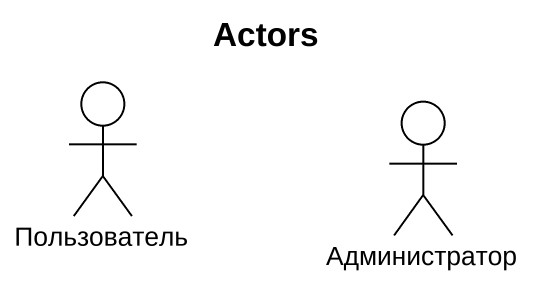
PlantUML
@startuml
title Actors
actor Пользователь
actor Администратор
@enduml
